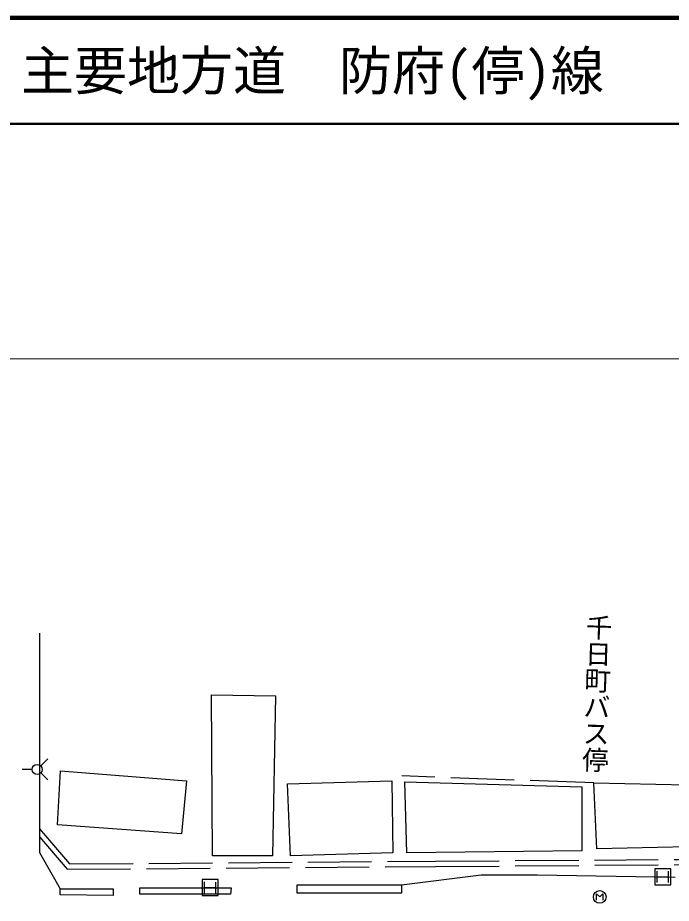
# Model space of a CAD drawing. Units: millimetres, scale not verified. Extents: x 40000 to 680000, y 20000 to 380000.
# Drawn here: x 216431 to 278078, y 296434 to 380000 of the extents above; entities that cross this region are included whole.
import ezdxf
from ezdxf.enums import TextEntityAlignment as Align

# ---------------------------------------------------------------- set-up
doc = ezdxf.new("R2010")
doc.units = ezdxf.units.MM
doc.header["$LTSCALE"] = 1000
doc.linetypes.add('DASHED', pattern=[7.5, 6, -1.5])
for name, color, linetype, lineweight in [('M-BGD', 7, 'Continuous', 25), ('M-BGD-EXST', 7, 'Continuous', 25), ('M-STR-HTXT', 7, 'Continuous', 13), ('M-TTL', 2, 'Continuous', 140), ('M-TTL-LINE', 7, 'Continuous', 50)]:
    doc.layers.add(name, color=color, linetype=linetype, lineweight=lineweight)
doc.layers.add('M-BMK-HTXT', color=7, linetype='Continuous')
doc.layers.add('M-TTL-TXT', color=7, linetype='Continuous')
doc.styles.add('@ＭＳ ゴシック', font='')
doc.styles.add('ＭＳ ゴシック', font='')
doc.styles.get('@ＭＳ ゴシック').set_extended_font_data('@MS Gothic')
doc.styles.get('ＭＳ ゴシック').set_extended_font_data('MS Gothic')

msp = doc.modelspace()

# ---------------------------------------------------------------- linework, layer by layer
at = {"layer": 'M-BGD'}
for p, q in [((218499, 321918), (218479, 301213)), ((234717, 316094), (240757, 315999)), ((234812, 300900), (234717, 316094)), ((240757, 315999), (240474, 300900)), ((220185, 303826), (220468, 308922)), ((220468, 308922), (232358, 307978)), ((232358, 307978), (231886, 302976)), ((241889, 307695), (251704, 307978)), ((242172, 300900), (241889, 307695)), ((251704, 307978), (251798, 301183)), ((252930, 307884), (269633, 307412)), ((253119, 301183), (252930, 307884)), ((270766, 307789), (279542, 307600)), ((271049, 301561), (270766, 307789)), ((269633, 307412), (269633, 301372)), ((231886, 302976), (220185, 303826)), ((279636, 301750), (271049, 301561)), ((218479, 301213), (220432, 297813)), ((240474, 300900), (234812, 300900)), ((251798, 301183), (242172, 300900)), ((269633, 301372), (253119, 301183)), ((252620, 298175), (260142, 299115)), ((260142, 299115), (265423, 299115)), ((265423, 299115), (278442, 298898)), ((220432, 297813), (225423, 297813)), ((220432, 297235), (220432, 297813)), ((225423, 297813), (225423, 297162)), ((227955, 297886), (236562, 297886)), ((227955, 297307), (227955, 297886)), ((236562, 297886), (236490, 297307)), ((242783, 298175), (252620, 298175)), ((242783, 297379), (242783, 298175)), ((252620, 298175), (252620, 297379)), ((225423, 297162), (220432, 297235)), ((236490, 297307), (227955, 297307)), ((252620, 297379), (242783, 297379))]:
    msp.add_line(p, q, dxfattribs=at)
at = {"layer": 'M-BGD', "linetype": 'DASHED'}
for p, q in [((270766, 307789), (252647, 308450)), ((218481, 303464), (221311, 300145)), ((218480, 302694), (221082, 299644)), ((221311, 300145), (255849, 300408)), ((255849, 300408), (294919, 300689)), ((255853, 299908), (294921, 300189)), ((221082, 299644), (255853, 299908))]:
    msp.add_line(p, q, dxfattribs=at)
at = {"layer": 'M-BGD-EXST'}
for p, q in [((218601, 309401), (219268, 310068)), ((217796, 309068), (216854, 309068)), ((218601, 308734), (219268, 308068)), ((278025, 299684), (276525, 299684)), ((276525, 299684), (276525, 298184)), ((276758, 298411), (276758, 299461)), ((277809, 298407), (277809, 299457)), ((278025, 298184), (278025, 299684)), ((235327, 298669), (233827, 298669)), ((233827, 298669), (233827, 297169)), ((234059, 297396), (234059, 298446)), ((235111, 297392), (235111, 298442)), ((235327, 297169), (235327, 298669)), ((276758, 298936), (277808, 298936)), ((234059, 297921), (235109, 297921)), ((276525, 298184), (278025, 298184)), ((233827, 297169), (235327, 297169)), ((271031, 296734), (271031, 297334)), ((271031, 297334), (271331, 297034)), ((271331, 297034), (271631, 297334)), ((271631, 297334), (271631, 296734))]:
    msp.add_line(p, q, dxfattribs=at)
for centre, radius in [((218268, 309068), 471), ((271331, 297034), 600)]:
    msp.add_circle(centre, radius, dxfattribs=at)
at = {"layer": 'M-STR-HTXT'}
msp.add_line((69173, 347807), (569204, 347807), dxfattribs=at)
at = {"layer": 'M-TTL'}
msp.add_line((680000, 380000), (40000, 380000), dxfattribs=at)
at = {"layer": 'M-TTL-LINE'}
msp.add_line((40000, 370000), (680000, 370000), dxfattribs=at)

# ---------------------------------------------------------------- texts
at = {"layer": 'M-BMK-HTXT', "style": '@ＭＳ ゴシック'}
msp.add_text('千日町バス停', height=1833, rotation=268.452, dxfattribs=at).set_placement((269394, 308765), align=Align.BOTTOM_RIGHT)
at = {"layer": 'M-TTL-TXT', "style": 'ＭＳ ゴシック'}
msp.add_text('主要地方道\u3000防府(停)線', height=3666, dxfattribs=at).set_placement((216734, 375000), align=Align.MIDDLE_LEFT)

doc.saveas('drawing.dxf')
